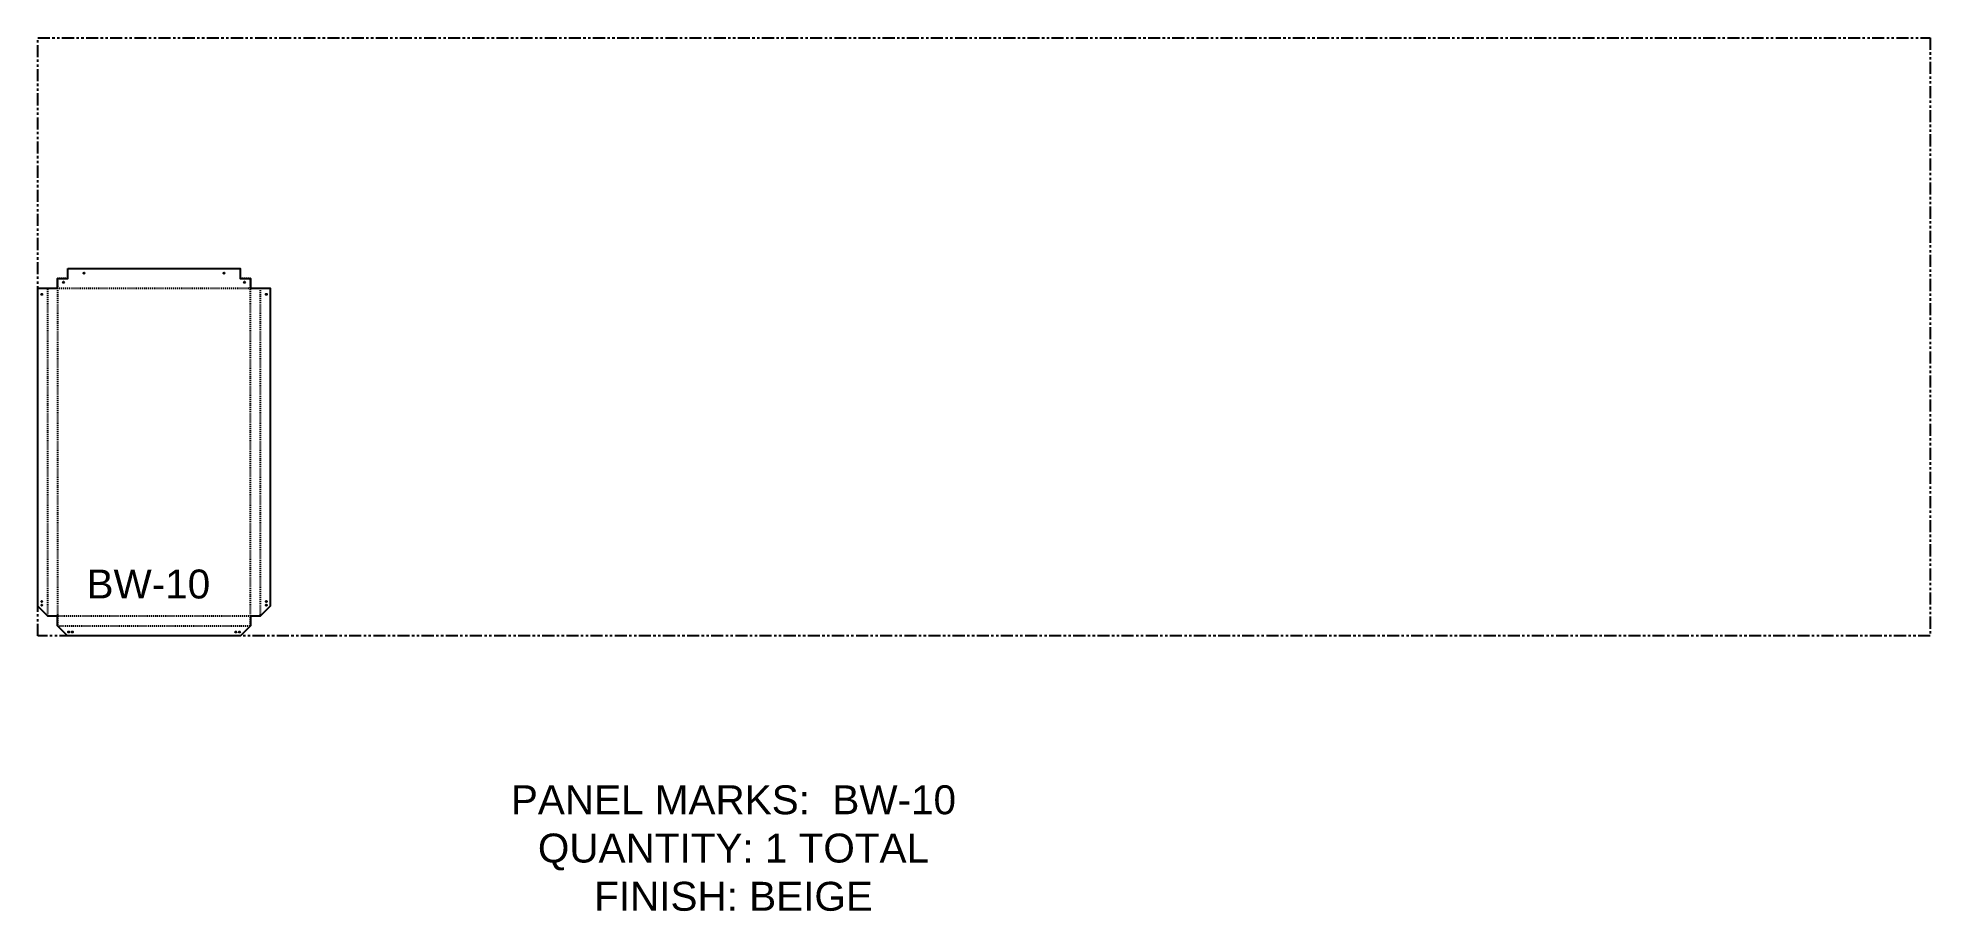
# Model space of a CAD drawing. Header units: inches. Extents: x 0 to 196, y -29 to 62.
import ezdxf

# ---------------------------------------------------------------- set-up
doc = ezdxf.new("R2010")
doc.units = ezdxf.units.IN
doc.header["$MEASUREMENT"] = 0
doc.linetypes.add('HIDDEN', pattern=[0.375, 0.25, -0.125])
doc.linetypes.add('PHANTOM', pattern=[2.5, 1.25, -0.25, 0.25, -0.25, 0.25, -0.25])
for name, color, linetype in [('DETAILS', 7, 'Continuous'), ('HOLES', 6, 'Continuous'), ('ROUT', 1, 'HIDDEN'), ('SHEET', 5, 'PHANTOM'), ('TEXT', 2, 'PHANTOM')]:
    doc.layers.add(name, color=color, linetype=linetype)
doc.styles.get("Standard").update_dxf_attribs({"font": 'arial.ttf'})

msp = doc.modelspace()

# ---------------------------------------------------------------- linework, layer by layer
at = {"layer": 'DETAILS', "ltscale": 0.25}
msp.add_lwpolyline([(3.11, 38.08), (20.97, 38.08), (20.97, 37.04), (22.04, 37.04), (22.04, 36.04), (24.08, 36.04), (24.08, 3.08), (23.04, 2.04), (22.04, 2.04), (22.04, 1.04), (21, 0), (3.08, 0), (2.04, 1.04), (2.04, 2.04), (1.04, 2.04), (0, 3.08), (0, 36.04), (2.04, 36.04), (2.04, 37.04), (3.11, 37.04)], close=True, dxfattribs=at)
at = {"layer": 'HOLES', "ltscale": 0.25}
for centre in [(4.79, 37.6), (19.29, 37.6), (0.41, 35.41), (2.66, 36.66), (21.41, 36.66), (23.66, 35.41), (0.41, 3.57), (0.41, 3.19), (23.66, 3.57), (23.66, 3.19), (3.19, 0.41), (3.57, 0.41), (20.51, 0.41), (20.88, 0.41)]:
    msp.add_circle(centre, 0.0625, dxfattribs=at)
at = {"layer": 'ROUT', "ltscale": 0.25}
msp.add_line((0, 36.04), (24.08, 36.04), dxfattribs=at)
for points in [[(23.04, 36.04), (23.04, 2.04), (1.04, 2.04), (1.04, 36.04)], [(3.11, 37.04), (2.04, 37.04), (2.04, 1.04), (22.04, 1.04), (22.04, 37.04), (20.97, 37.04)]]:
    msp.add_lwpolyline(points, dxfattribs=at)
at = {"layer": 'SHEET'}
msp.add_lwpolyline([(0, 62), (196, 62), (196, 0), (0, 0)], close=True, dxfattribs=at)

# ---------------------------------------------------------------- texts
at = {"layer": 'TEXT', "char_height": 3, "attachment_point": 5}
for s, insert in [('BW-10', (11.45, 5.36)), ('PANEL MARKS:  BW-10\\PQUANTITY: 1 TOTAL\\PFINISH: BEIGE', (72.05, -22.01))]:
    msp.add_mtext_dynamic_manual_height_columns(s, width=199.7409, gutter_width=1, heights=[0], dxfattribs=dict(at, insert=insert))

doc.saveas('drawing.dxf')
